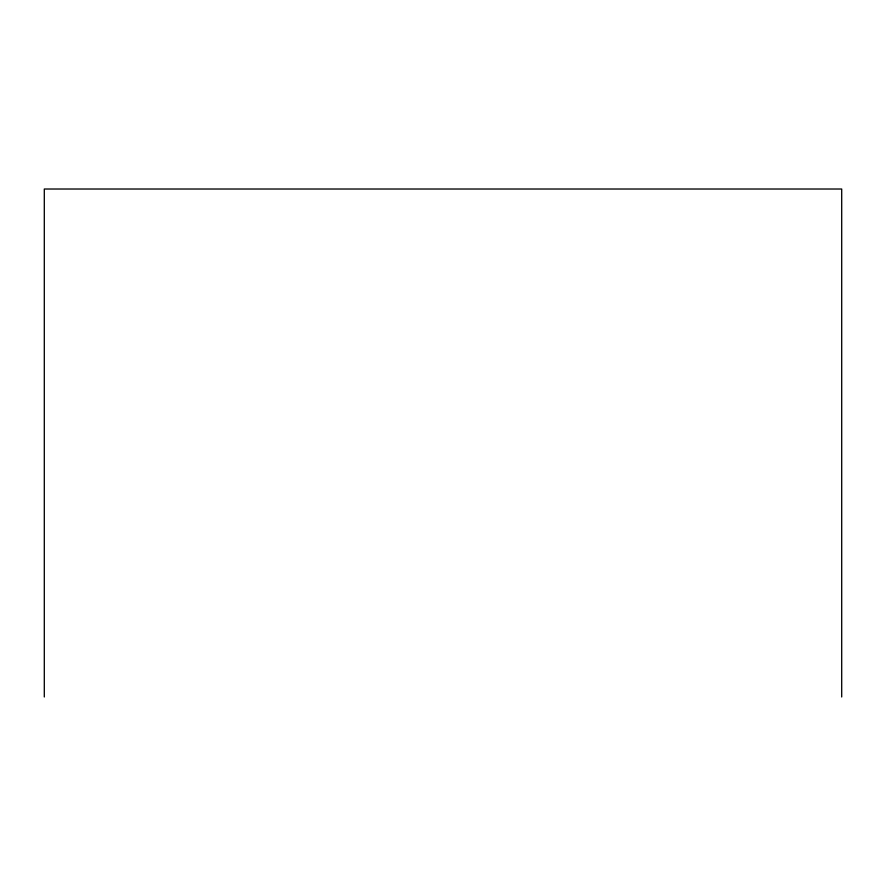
<?xml version="1.0" encoding="UTF-8"?>
<svg xmlns="http://www.w3.org/2000/svg" width="886" height="886" viewBox="0 0 886 886"><rect width="100%" height="100%" fill="white"/><g stroke="black" fill="none" stroke-linecap="round" stroke-linejoin="round"><path stroke-width="1.33" d="M841.7 696.983L841.7 189.017L44.3 189.017L44.3 696.983"/></g></svg>
